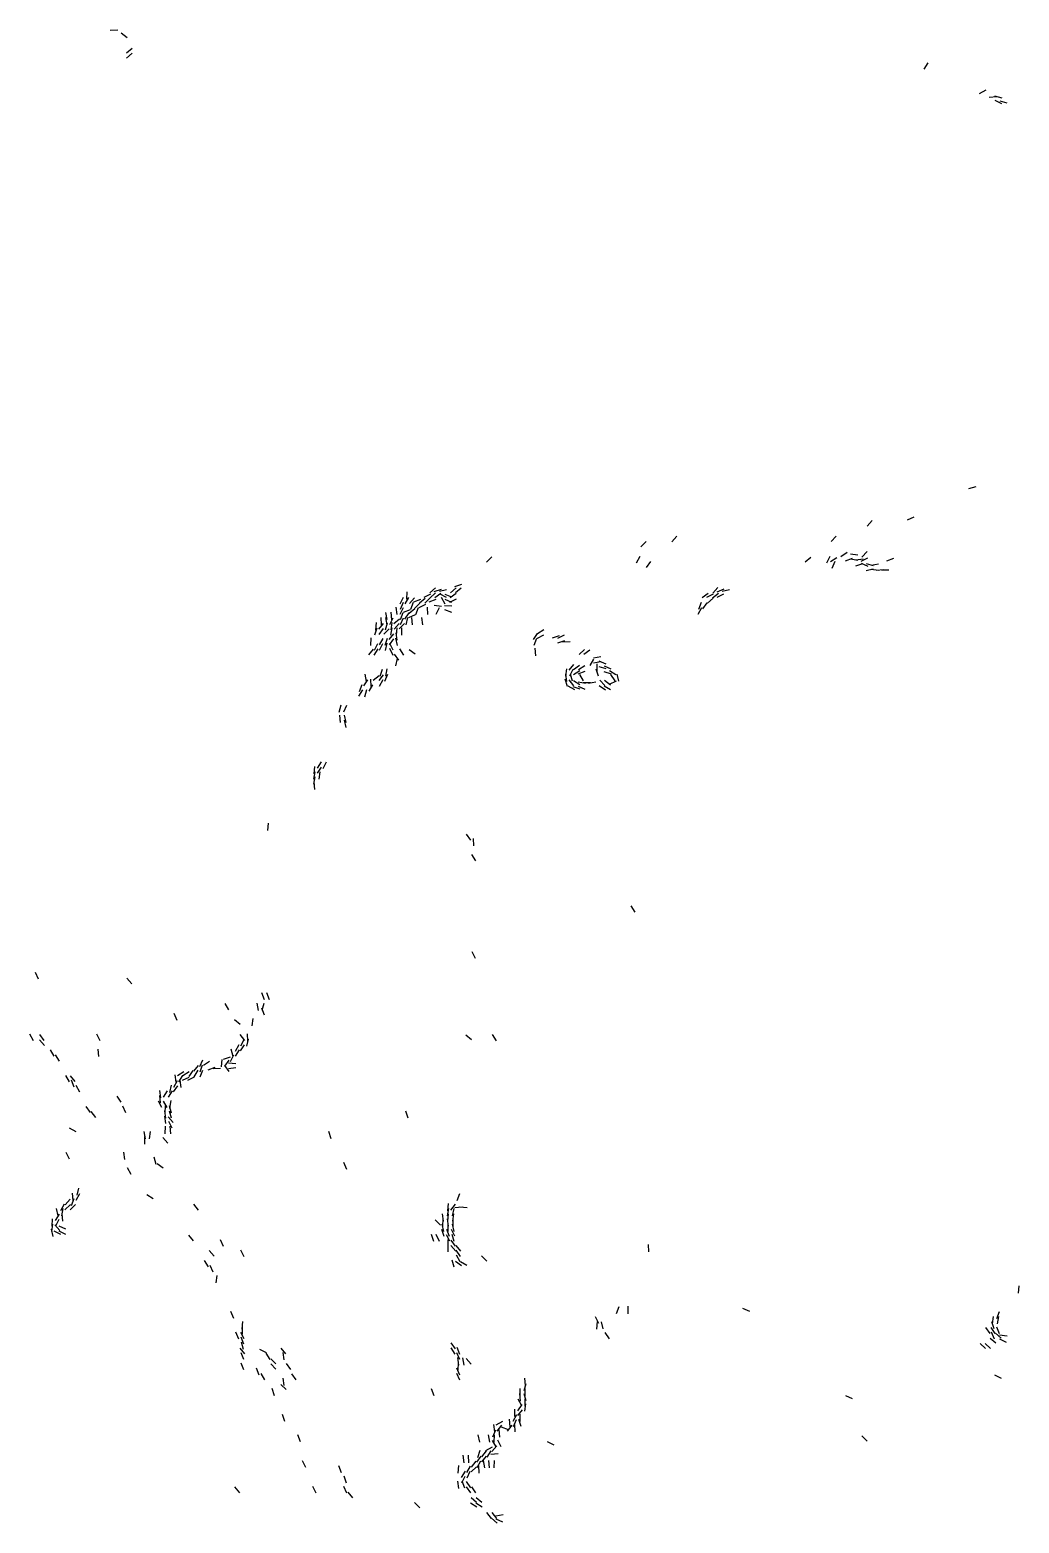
# Model space of a CAD drawing. Extents: x -664598 to -661481, y -979343 to -976126.
# Drawn here: x -663436 to -663051, y -979342 to -978761 of the extents above; entities that cross this region are included whole.
import ezdxf

# ---------------------------------------------------------------- set-up
doc = ezdxf.new("R2010")
doc.units = 0

msp = doc.modelspace()

# ---------------------------------------------------------------- linework, layer by layer
at = {"layer": 'CLIFF'}
for p, q in [((-663404.329, -978761.3), (-663401.431, -978761.18)), ((-663400.04, -978762.37), (-663397.72, -978764.11)), ((-663397.984, -978772.18), (-663395.776, -978770.3)), ((-663397.983, -978770.181), (-663395.777, -978768.299)), ((-663087.658, -978776.463), (-663086.102, -978774.017)), ((-663066.162, -978785.918), (-663063.598, -978784.562)), ((-663062.328, -978787.31), (-663059.432, -978787.17)), ((-663060.27, -978786.826), (-663057.49, -978787.654)), ((-663060.175, -978788.587), (-663057.585, -978789.893)), ((-663058.277, -978788.853), (-663055.483, -978789.627)), ((-663070.278, -978939.626), (-663067.482, -978938.854)), ((-663094.196, -978951.849), (-663091.564, -978950.631)), ((-663109.828, -978954.337), (-663107.932, -978952.143)), ((-663197.894, -978962.277), (-663195.866, -978960.203)), ((-663185.832, -978960.334), (-663183.928, -978958.146)), ((-663123.91, -978960.261), (-663121.85, -978958.219)), ((-663257.917, -978968.253), (-663255.843, -978966.227)), ((-663199.599, -978968.499), (-663198.161, -978965.981)), ((-663195.731, -978970.414), (-663194.029, -978968.066)), ((-663134.036, -978968.115), (-663131.724, -978966.365)), ((-663125.526, -978968.538), (-663124.234, -978965.942)), ((-663124.114, -978968.001), (-663121.646, -978966.479)), ((-663123.477, -978970.561), (-663122.283, -978967.919)), ((-663120.071, -978966.068), (-663117.689, -978964.412)), ((-663118.219, -978967.796), (-663115.541, -978966.684)), ((-663116.319, -978965.059), (-663113.441, -978965.421)), ((-663116.304, -978966.968), (-663113.456, -978967.512)), ((-663114.316, -978967.442), (-663111.444, -978967.038)), ((-663114.248, -978969.719), (-663111.512, -978968.761)), ((-663112.203, -978968.647), (-663109.557, -978969.833)), ((-663112.156, -978967.928), (-663109.604, -978966.552)), ((-663111.881, -978966.289), (-663109.879, -978964.191)), ((-663110.272, -978968.834), (-663107.488, -978969.646)), ((-663108.303, -978969.517), (-663105.457, -978968.963)), ((-663102.223, -978967.786), (-663099.537, -978966.694)), ((-663110.3, -978971.532), (-663107.46, -978970.948)), ((-663108.318, -978971.055), (-663105.442, -978971.425)), ((-663106.326, -978971.345), (-663103.434, -978971.135)), ((-663104.33, -978971.214), (-663101.43, -978971.266)), ((-663288.997, -978982.685), (-663288.763, -978979.795)), ((-663282.173, -978981.897), (-663279.587, -978980.583)), ((-663279.973, -978980.192), (-663277.787, -978978.288)), ((-663279.93, -978982.24), (-663277.83, -978980.24)), ((-663278.245, -978979.73), (-663275.515, -978978.75)), ((-663278.049, -978982.098), (-663275.711, -978980.382)), ((-663276.284, -978979.602), (-663273.476, -978978.878)), ((-663276.154, -978980.548), (-663273.606, -978981.932)), ((-663274.224, -978980.695), (-663271.536, -978981.785)), ((-663272.055, -978982.09), (-663269.705, -978980.39)), ((-663271.987, -978980.176), (-663269.773, -978978.304)), ((-663270.257, -978977.694), (-663267.503, -978976.786)), ((-663270.014, -978980.144), (-663267.746, -978978.336)), ((-663174.048, -978982.099), (-663171.712, -978980.381)), ((-663172.188, -978981.865), (-663169.572, -978980.615)), ((-663170.041, -978982.108), (-663167.719, -978980.372)), ((-663169.862, -978980.307), (-663167.898, -978978.173)), ((-663168.213, -978979.81), (-663165.547, -978978.67)), ((-663168.178, -978981.887), (-663165.582, -978980.593)), ((-663166.301, -978979.528), (-663163.459, -978978.952)), ((-663292.69, -978988.678), (-663293.07, -978985.802)), ((-663291.533, -978984.535), (-663290.227, -978981.945)), ((-663291.477, -978988.561), (-663290.283, -978985.919)), ((-663291.467, -978986.566), (-663290.293, -978983.914)), ((-663290.232, -978987.765), (-663287.528, -978986.715)), ((-663289.617, -978984.489), (-663288.143, -978981.991)), ((-663287.987, -978988.177), (-663285.773, -978986.303)), ((-663287.859, -978984.31), (-663285.901, -978982.17)), ((-663287.366, -978986.606), (-663286.394, -978983.874)), ((-663286.238, -978983.749), (-663283.522, -978982.731)), ((-663285.897, -978986.274), (-663283.863, -978984.206)), ((-663285.395, -978988.595), (-663284.365, -978985.885)), ((-663284.183, -978985.876), (-663281.577, -978984.604)), ((-663283.996, -978984.165), (-663281.764, -978982.315)), ((-663281.897, -978984.273), (-663279.863, -978982.207)), ((-663280.834, -978988.689), (-663280.926, -978985.791)), ((-663280.244, -978983.732), (-663277.516, -978982.748)), ((-663278.321, -978985.078), (-663275.439, -978985.402)), ((-663277.516, -978988.543), (-663276.244, -978985.937)), ((-663275.578, -978981.969), (-663274.182, -978984.511)), ((-663274.328, -978985.166), (-663271.432, -978985.314)), ((-663274.243, -978986.745), (-663271.517, -978987.735)), ((-663274.202, -978982.644), (-663271.558, -978983.836)), ((-663272.191, -978983.86), (-663269.569, -978982.62)), ((-663175.588, -978988.505), (-663174.172, -978985.975)), ((-663175.401, -978986.593), (-663174.359, -978983.887)), ((-663173.724, -978986.419), (-663172.036, -978984.061)), ((-663171.954, -978984.215), (-663169.806, -978982.265)), ((-663300.973, -978994.687), (-663300.787, -978991.793)), ((-663299.794, -978994.366), (-663297.966, -978992.114)), ((-663298.788, -978992.687), (-663298.972, -978989.793)), ((-663297.293, -978994.63), (-663296.467, -978991.85)), ((-663296.585, -978992.66), (-663297.175, -978989.82)), ((-663296.592, -978990.661), (-663297.168, -978987.819)), ((-663295.529, -978992.537), (-663294.231, -978989.943)), ((-663295.083, -978994.676), (-663294.677, -978991.804)), ((-663294.755, -978990.685), (-663295.005, -978987.795)), ((-663294.026, -978992.129), (-663291.734, -978990.351)), ((-663293.862, -978994.307), (-663291.898, -978992.173)), ((-663291.885, -978994.285), (-663289.875, -978992.195)), ((-663291.461, -978992.568), (-663290.299, -978989.912)), ((-663291.43, -978990.582), (-663290.33, -978987.898)), ((-663289.733, -978990.412), (-663288.027, -978988.068)), ((-663289.211, -978992.652), (-663288.549, -978989.828)), ((-663288.226, -978989.779), (-663285.534, -978988.701)), ((-663286.703, -978992.679), (-663287.057, -978989.801)), ((-663282.696, -978992.678), (-663283.064, -978989.802)), ((-663302.917, -979000.69), (-663302.843, -978997.79)), ((-663301.33, -978996.618), (-663300.43, -978993.862)), ((-663299.702, -978996.434), (-663298.058, -978994.046)), ((-663299.573, -979000.514), (-663298.187, -978997.966)), ((-663297.925, -978996.245), (-663295.835, -978994.235)), ((-663297.334, -979000.617), (-663296.426, -978997.863)), ((-663295.795, -978998.365), (-663293.965, -978996.115)), ((-663295.735, -979000.411), (-663294.025, -978998.069)), ((-663295.175, -978996.66), (-663294.585, -978993.82)), ((-663292.555, -979000.653), (-663293.205, -978997.827)), ((-663292.717, -978998.681), (-663293.043, -978995.799)), ((-663293.01, -978996.684), (-663292.75, -978993.796)), ((-663290.898, -978996.69), (-663290.862, -978993.79)), ((-663239.709, -978998.43), (-663238.051, -978996.05)), ((-663239.402, -979000.593), (-663238.358, -978997.887)), ((-663238.17, -978997.902), (-663235.59, -978996.578)), ((-663238.101, -978996.022), (-663235.659, -978994.458)), ((-663232.256, -978997.699), (-663229.504, -978996.781)), ((-663230.178, -978997.886), (-663227.582, -978996.594)), ((-663303.787, -979004.371), (-663301.973, -979002.109)), ((-663301.697, -979004.438), (-663300.063, -979002.042)), ((-663301.581, -979002.509), (-663300.179, -978999.971)), ((-663299.515, -979002.543), (-663298.245, -978999.937)), ((-663297.226, -979002.648), (-663296.534, -978999.832)), ((-663294.237, -979002.54), (-663295.523, -978999.94)), ((-663294.263, -979004.552), (-663295.497, -979001.928)), ((-663292.022, -979006.409), (-663293.738, -979004.071)), ((-663290.068, -979004.441), (-663291.692, -979002.039)), ((-663285.69, -979004.069), (-663288.07, -979002.411)), ((-663238.757, -979004.685), (-663239.003, -979001.795)), ((-663230.258, -978999.691), (-663227.502, -978998.789)), ((-663228.328, -978999.32), (-663225.432, -978999.16)), ((-663221.949, -979004.219), (-663219.811, -979002.261)), ((-663220.064, -979004.077), (-663217.696, -979002.403)), ((-663299.362, -979012.608), (-663298.398, -979009.872)), ((-663297.164, -979012.662), (-663296.596, -979009.818)), ((-663293.159, -979008.663), (-663292.601, -979005.817)), ((-663227.021, -979012.683), (-663226.739, -979009.797)), ((-663225.835, -979010.331), (-663223.925, -979008.149)), ((-663225.587, -979012.506), (-663224.173, -979009.974)), ((-663224.056, -979010.088), (-663221.704, -979008.392)), ((-663222.105, -979010.015), (-663219.655, -979008.465)), ((-663217.597, -979008.5), (-663216.163, -979005.98)), ((-663216.31, -979005.482), (-663213.45, -979004.998)), ((-663216.303, -979007.519), (-663213.457, -979006.961)), ((-663214.415, -979012.613), (-663215.345, -979009.867)), ((-663214.893, -979010.69), (-663214.867, -979007.79)), ((-663214.273, -979008.838), (-663211.487, -979009.642)), ((-663214.202, -979006.643), (-663211.558, -979007.837)), ((-663212.21, -979008.662), (-663209.55, -979009.818)), ((-663307.378, -979018.602), (-663306.382, -979015.878)), ((-663305.67, -979016.456), (-663304.09, -979014.024)), ((-663304.667, -979014.674), (-663305.093, -979011.806)), ((-663302.869, -979016.69), (-663302.891, -979013.79)), ((-663302.011, -979014.147), (-663299.749, -979012.333)), ((-663299.756, -979014.395), (-663298.004, -979012.085)), ((-663299.63, -979016.481), (-663298.13, -979013.999)), ((-663297.446, -979014.575), (-663296.314, -979011.905)), ((-663226.449, -979016.624), (-663227.311, -979013.856)), ((-663226.642, -979014.67), (-663227.118, -979011.81)), ((-663223.944, -979016.347), (-663225.816, -979014.133)), ((-663224.521, -979014.645), (-663225.239, -979011.835)), ((-663224.111, -979012.006), (-663221.649, -979010.474)), ((-663221.666, -979016.034), (-663224.094, -979014.446)), ((-663219.444, -979015.443), (-663222.316, -979015.037)), ((-663222.238, -979011.747), (-663219.522, -979010.733)), ((-663220.186, -979014.513), (-663221.574, -979011.967)), ((-663217.431, -979015.193), (-663220.329, -979015.287)), ((-663215.451, -979014.992), (-663218.309, -979015.488)), ((-663211.88, -979016.29), (-663213.88, -979014.19)), ((-663212.259, -979010.79), (-663209.501, -979011.69)), ((-663209.741, -979016.137), (-663212.019, -979014.343)), ((-663207.565, -979014.63), (-663210.195, -979015.85)), ((-663210.094, -979010.447), (-663207.666, -979012.033)), ((-663209.69, -979012.038), (-663208.07, -979014.442)), ((-663207.199, -979011.826), (-663206.561, -979014.654)), ((-663307.659, -979020.463), (-663306.101, -979018.017)), ((-663305.294, -979020.63), (-663304.466, -979017.85)), ((-663303.592, -979018.503), (-663302.168, -979015.977)), ((-663223.643, -979017.997), (-663226.117, -979016.483)), ((-663221.49, -979017.653), (-663224.27, -979016.827)), ((-663219.546, -979017.807), (-663222.214, -979016.673)), ((-663211.69, -979018.069), (-663214.07, -979016.411)), ((-663209.646, -979018.002), (-663212.114, -979016.478)), ((-663315.253, -979026.641), (-663314.507, -979023.839)), ((-663313.413, -979026.588), (-663312.347, -979023.892)), ((-663314.696, -979030.678), (-663315.064, -979027.802)), ((-663312.559, -979030.654), (-663313.201, -979027.826)), ((-663312.577, -979032.658), (-663313.183, -979029.822)), ((-663325.145, -979052.666), (-663324.615, -979049.814)), ((-663324.984, -979050.686), (-663324.776, -979047.794)), ((-663323.683, -979050.447), (-663322.077, -979048.033)), ((-663323.657, -979048.464), (-663322.103, -979046.016)), ((-663323.097, -979052.674), (-663322.663, -979049.806)), ((-663321.509, -979048.547), (-663320.251, -979045.933)), ((-663325.108, -979054.672), (-663324.652, -979051.808)), ((-663324.757, -979056.685), (-663325.003, -979053.795)), ((-663343.032, -979072.682), (-663342.728, -979069.798)), ((-663264.025, -979076.411), (-663265.735, -979074.069)), ((-663262.816, -979078.689), (-663262.944, -979075.791)), ((-663262.098, -979084.461), (-663263.662, -979082.019)), ((-663200.105, -979104.466), (-663201.655, -979102.014)), ((-663262.2, -979122.521), (-663263.56, -979119.959)), ((-663432.291, -979130.565), (-663433.469, -979127.915)), ((-663395.928, -979132.334), (-663397.832, -979130.146)), ((-663344.378, -979138.6), (-663345.382, -979135.88)), ((-663342.383, -979138.602), (-663343.377, -979135.878)), ((-663358.159, -979142.498), (-663359.601, -979139.982)), ((-663346.617, -979142.666), (-663347.143, -979139.814)), ((-663344.367, -979144.596), (-663345.393, -979141.884)), ((-663345.273, -979142.636), (-663344.487, -979139.844)), ((-663378.33, -979146.581), (-663379.43, -979143.899)), ((-663353.751, -979148.15), (-663356.009, -979146.33)), ((-663349.062, -979148.679), (-663348.698, -979145.801)), ((-663434.162, -979154.5), (-663435.598, -979151.98)), ((-663429.931, -979156.337), (-663431.829, -979154.143)), ((-663430.024, -979154.411), (-663431.736, -979152.069)), ((-663408.21, -979154.526), (-663409.55, -979151.954)), ((-663351.946, -979154.349), (-663353.814, -979152.131)), ((-663353.569, -979156.516), (-663352.191, -979153.964)), ((-663351.208, -979156.652), (-663350.552, -979153.828)), ((-663350.855, -979154.69), (-663350.905, -979151.79)), ((-663263.742, -979154.139), (-663266.018, -979152.341)), ((-663254.117, -979154.473), (-663255.643, -979152.007)), ((-663426.157, -979160.497), (-663427.603, -979157.983)), ((-663424.069, -979162.442), (-663425.691, -979160.038)), ((-663408.747, -979160.684), (-663409.013, -979157.796)), ((-663360.255, -979161.701), (-663357.505, -979160.779)), ((-663357.542, -979162.53), (-663356.218, -979159.95)), ((-663356.525, -979160.646), (-663357.235, -979157.834)), ((-663355.654, -979160.466), (-663354.106, -979158.014)), ((-663355.596, -979158.501), (-663354.164, -979155.979)), ((-663353.674, -979158.453), (-663352.086, -979156.027)), ((-663378.115, -979168), (-663375.645, -979166.48)), ((-663376.081, -979168.053), (-663373.679, -979166.427)), ((-663373.657, -979168.464), (-663372.103, -979166.016)), ((-663371.804, -979166.357), (-663369.956, -979164.123)), ((-663371.639, -979168.476), (-663370.121, -979166.004)), ((-663369.476, -979164.562), (-663368.284, -979161.918)), ((-663369.4, -979168.593), (-663368.36, -979165.887)), ((-663369.356, -979166.61), (-663368.404, -979163.87)), ((-663368.096, -979164.029), (-663365.664, -979162.451)), ((-663366.234, -979165.758), (-663363.526, -979164.722)), ((-663364.329, -979165.292), (-663361.431, -979165.188)), ((-663360.999, -979164.685), (-663360.761, -979161.795)), ((-663358.016, -979166.405), (-663359.744, -979164.075)), ((-663359.698, -979164.437), (-663358.062, -979162.043)), ((-663358.319, -979163.066), (-663355.441, -979163.414)), ((-663355.445, -979165.032), (-663358.315, -979165.448)), ((-663420.205, -979170.523), (-663421.555, -979167.957)), ((-663417.961, -979170.362), (-663419.799, -979168.118)), ((-663418.356, -979172.592), (-663419.404, -979169.888)), ((-663416.189, -979174.515), (-663417.571, -979171.965)), ((-663381.206, -979174.653), (-663380.554, -979171.827)), ((-663379.701, -979174.435), (-663378.059, -979172.045)), ((-663379.572, -979172.514), (-663378.188, -979169.966)), ((-663378.641, -979170.67), (-663379.119, -979167.81)), ((-663377.608, -979170.494), (-663376.152, -979167.986)), ((-663376.685, -979172.677), (-663377.075, -979169.803)), ((-663376.189, -979169.863), (-663373.571, -979168.617)), ((-663374.178, -979169.887), (-663371.582, -979168.593)), ((-663400.081, -979178.45), (-663401.679, -979176.03)), ((-663384.2, -979180.52), (-663385.56, -979177.96)), ((-663384.68, -979176.676), (-663385.08, -979173.804)), ((-663384.736, -979178.683), (-663385.024, -979175.797)), ((-663383.665, -979176.459), (-663382.095, -979174.021)), ((-663382.143, -979180.489), (-663383.617, -979177.991)), ((-663381.698, -979176.438), (-663380.062, -979174.042)), ((-663381.117, -979180.67), (-663380.643, -979177.81)), ((-663412.07, -979182.443), (-663413.69, -979180.037)), ((-663409.999, -979184.392), (-663411.761, -979182.088)), ((-663398.32, -979182.577), (-663399.44, -979179.903)), ((-663382.663, -979184.674), (-663383.097, -979181.806)), ((-663382.664, -979186.674), (-663383.096, -979183.806)), ((-663382.917, -979182.69), (-663382.843, -979179.79)), ((-663379.913, -979186.32), (-663381.847, -979184.16)), ((-663380.433, -979184.619), (-663381.327, -979181.861)), ((-663380.459, -979182.628), (-663381.301, -979179.852)), ((-663288.457, -979184.627), (-663289.303, -979181.853)), ((-663417.63, -979189.975), (-663420.13, -979188.505)), ((-663390.574, -979192.657), (-663391.186, -979189.823)), ((-663389.107, -979192.672), (-663388.653, -979189.808)), ((-663382.968, -979190.687), (-663382.792, -979187.793)), ((-663380.18, -979188.51), (-663381.58, -979185.97)), ((-663380.796, -979190.688), (-663380.964, -979187.792)), ((-663318.44, -979192.622), (-663319.32, -979189.858)), ((-663390.874, -979194.69), (-663390.886, -979191.79)), ((-663381.938, -979194.343), (-663383.822, -979192.137)), ((-663420.226, -979200.534), (-663421.534, -979197.946)), ((-663398.666, -979200.674), (-663399.094, -979197.806)), ((-663386.485, -979202.635), (-663387.275, -979199.845)), ((-663396.185, -979206.512), (-663397.575, -979203.968)), ((-663383.738, -979204.134), (-663386.022, -979202.346)), ((-663312.251, -979204.547), (-663313.509, -979201.933)), ((-663417.237, -979214.645), (-663416.523, -979211.835)), ((-663423.572, -979220.514), (-663422.188, -979217.966)), ((-663421.935, -979220.235), (-663419.825, -979218.245)), ((-663421.815, -979218.348), (-663419.945, -979216.132)), ((-663419.918, -979220.252), (-663417.842, -979218.228)), ((-663419.35, -979218.612), (-663418.41, -979215.868)), ((-663418.78, -979216.687), (-663418.98, -979213.793)), ((-663417.571, -979216.515), (-663416.189, -979213.965)), ((-663387.676, -979216.048), (-663390.084, -979214.432)), ((-663369.997, -979220.39), (-663371.763, -979218.09)), ((-663272.991, -979220.686), (-663272.769, -979217.794)), ((-663271.765, -979220.389), (-663269.995, -979218.091)), ((-663270.321, -979219.405), (-663267.439, -979219.075)), ((-663269.392, -979216.596), (-663268.368, -979213.884)), ((-663268.324, -979219.11), (-663265.436, -979219.37)), ((-663426.945, -979226.689), (-663426.815, -979223.791)), ((-663425.64, -979224.475), (-663424.12, -979222.005)), ((-663425.535, -979226.534), (-663424.225, -979223.946)), ((-663424.579, -979222.658), (-663425.181, -979219.822)), ((-663423.148, -979222.665), (-663422.612, -979219.815)), ((-663422.774, -979224.686), (-663422.986, -979221.794)), ((-663275.866, -979226.276), (-663277.894, -979224.204)), ((-663274.649, -979224.671), (-663275.111, -979221.809)), ((-663274.894, -979226.69), (-663274.866, -979223.79)), ((-663273.115, -979222.671), (-663272.645, -979219.809)), ((-663272.701, -979226.679), (-663273.059, -979223.801)), ((-663273.026, -979224.683), (-663272.734, -979221.797)), ((-663271.201, -979222.654), (-663270.559, -979219.826)), ((-663271.106, -979224.672), (-663270.654, -979221.808)), ((-663270.907, -979226.69), (-663270.853, -979223.79)), ((-663426.517, -979230.644), (-663427.243, -979227.836)), ((-663427.084, -979228.676), (-663426.676, -979225.804)), ((-663423.573, -979229.869), (-663426.187, -979228.611)), ((-663423.937, -979228.341), (-663425.823, -979226.139)), ((-663421.548, -979227.814), (-663424.212, -979226.666)), ((-663421.578, -979229.878), (-663424.182, -979228.602)), ((-663371.966, -979232.365), (-663373.794, -979230.115)), ((-663278.421, -979232.616), (-663279.339, -979229.864)), ((-663276.263, -979232.552), (-663277.497, -979229.928)), ((-663274.379, -979230.601), (-663275.381, -979227.879)), ((-663274.605, -979228.664), (-663275.155, -979225.816)), ((-663272.216, -979232.529), (-663273.544, -979229.951)), ((-663272.381, -979230.602), (-663273.379, -979227.878)), ((-663272.87, -979228.69), (-663272.89, -979225.79)), ((-663270.222, -979230.532), (-663271.538, -979227.948)), ((-663270.492, -979232.637), (-663271.268, -979229.843)), ((-663270.571, -979228.657), (-663271.189, -979225.823)), ((-663363.903, -979238.311), (-663365.857, -979236.169)), ((-663360.286, -979234.563), (-663361.474, -979231.917)), ((-663352.263, -979238.552), (-663353.497, -979235.928)), ((-663272.926, -979236.689), (-663272.834, -979233.791)), ((-663272.88, -979234.69), (-663272.88, -979231.79)), ((-663269.91, -979236.318), (-663271.85, -979234.162)), ((-663270.056, -979234.433), (-663271.704, -979232.047)), ((-663267.967, -979236.366), (-663269.793, -979234.114)), ((-663268.059, -979238.435), (-663269.701, -979236.045)), ((-663194.835, -979236.689), (-663194.925, -979233.791)), ((-663366.133, -979242.483), (-663367.627, -979239.997)), ((-663364.266, -979244.553), (-663365.494, -979241.927)), ((-663270.473, -979242.632), (-663271.287, -979239.848)), ((-663267.725, -979242.117), (-663270.035, -979240.363)), ((-663268.147, -979240.491), (-663269.613, -979237.989)), ((-663265.641, -979241.993), (-663268.119, -979240.487)), ((-663257.855, -979240.265), (-663259.905, -979238.215)), ((-663363.062, -979248.679), (-663362.698, -979245.801)), ((-663051.027, -979252.682), (-663050.733, -979249.798)), ((-663356.311, -979262.574), (-663357.449, -979259.906)), ((-663207.368, -979260.606), (-663206.392, -979257.874)), ((-663202.88, -979260.69), (-663202.88, -979257.79)), ((-663155.548, -979259.812), (-663158.212, -979258.668)), ((-663059.418, -979262.587), (-663058.342, -979259.893)), ((-663352.956, -979266.688), (-663352.804, -979263.792)), ((-663214.268, -979264.555), (-663215.492, -979261.925)), ((-663215.025, -979266.683), (-663214.735, -979263.797)), ((-663212.525, -979266.646), (-663213.235, -979263.834)), ((-663060.426, -979266.617), (-663061.334, -979263.863)), ((-663061.068, -979264.678), (-663060.692, -979261.802)), ((-663059.172, -979264.66), (-663058.588, -979261.82)), ((-663354.337, -979270.585), (-663355.423, -979267.895)), ((-663352.193, -979270.517), (-663353.567, -979267.963)), ((-663352.345, -979272.588), (-663353.415, -979269.892)), ((-663352.88, -979268.69), (-663352.88, -979265.79)), ((-663210.033, -979270.417), (-663211.727, -979268.063)), ((-663062.022, -979268.409), (-663063.738, -979266.071)), ((-663059.753, -979272.153), (-663062.007, -979270.327)), ((-663060.096, -979268.46), (-663061.664, -979266.02)), ((-663060.315, -979270.576), (-663061.445, -979267.904)), ((-663057.783, -979270.188), (-663059.977, -979268.292)), ((-663058.322, -979268.578), (-663059.438, -979265.902)), ((-663055.437, -979269.384), (-663058.323, -979269.096)), ((-663055.584, -979271.89), (-663058.176, -979270.59)), ((-663351.972, -979276.371), (-663353.788, -979274.109)), ((-663352.335, -979278.584), (-663353.425, -979275.896)), ((-663352.525, -979274.646), (-663353.235, -979271.834)), ((-663343.578, -979275.878), (-663346.182, -979274.602)), ((-663342.1, -979278.462), (-663343.66, -979276.018)), ((-663335.955, -979276.357), (-663337.805, -979274.123)), ((-663336.689, -979278.677), (-663337.071, -979275.803)), ((-663270.018, -979274.406), (-663271.742, -979272.074)), ((-663270.109, -979276.468), (-663271.651, -979274.012)), ((-663268.263, -979278.552), (-663269.497, -979275.928)), ((-663268.383, -979276.602), (-663269.377, -979273.878)), ((-663063.825, -979274.235), (-663065.935, -979272.245)), ((-663061.836, -979274.246), (-663063.924, -979272.234)), ((-663352.364, -979282.595), (-663353.396, -979279.885)), ((-663346.344, -979284.587), (-663347.416, -979281.893)), ((-663339.854, -979280.264), (-663341.906, -979278.216)), ((-663339.917, -979282.324), (-663341.843, -979280.156)), ((-663334.007, -979282.398), (-663335.753, -979280.082)), ((-663268.268, -979284.554), (-663269.492, -979281.926)), ((-663268.662, -979280.674), (-663269.098, -979277.806)), ((-663268.948, -979282.688), (-663268.812, -979279.792)), ((-663266.618, -979280.666), (-663267.142, -979277.814)), ((-663263.88, -979280.29), (-663265.88, -979278.19)), ((-663344.138, -979286.486), (-663345.622, -979283.994)), ((-663335.83, -979290.24), (-663337.93, -979288.24)), ((-663336.7, -979288.679), (-663337.06, -979285.801)), ((-663332.016, -979286.404), (-663333.744, -979284.076)), ((-663268.279, -979286.56), (-663269.481, -979283.92)), ((-663243.255, -979290.641), (-663242.505, -979287.839)), ((-663242.715, -979288.681), (-663243.045, -979285.799)), ((-663057.604, -979285.928), (-663060.156, -979284.552)), ((-663340.447, -979292.624), (-663341.313, -979289.856)), ((-663278.37, -979292.597), (-663279.39, -979289.883)), ((-663244.14, -979296.487), (-663245.62, -979293.993)), ((-663244.732, -979294.682), (-663245.028, -979291.798)), ((-663244.877, -979292.69), (-663244.883, -979289.79)), ((-663242.482, -979294.634), (-663243.278, -979291.846)), ((-663242.908, -979296.69), (-663242.852, -979293.79)), ((-663242.876, -979292.69), (-663242.884, -979289.79)), ((-663115.564, -979293.85), (-663118.196, -979292.63)), ((-663336.447, -979302.624), (-663337.313, -979299.856)), ((-663247.569, -979302.516), (-663246.191, -979299.964)), ((-663246.864, -979300.69), (-663246.896, -979297.79)), ((-663245.785, -979300.373), (-663243.975, -979298.107)), ((-663245.697, -979298.438), (-663244.063, -979296.042)), ((-663244.882, -979302.69), (-663244.878, -979299.79)), ((-663243.094, -979298.674), (-663242.666, -979295.806)), ((-663255.488, -979308.556), (-663254.272, -979305.924)), ((-663254.693, -979306.678), (-663255.067, -979303.802)), ((-663254.157, -979303.926), (-663251.603, -979302.554)), ((-663253.812, -979306.351), (-663251.948, -979304.129)), ((-663252.751, -979308.684), (-663253.009, -979305.796)), ((-663252.22, -979304.687), (-663249.54, -979305.793)), ((-663249.771, -979306.384), (-663247.989, -979304.096)), ((-663248.724, -979304.682), (-663249.036, -979301.798)), ((-663247.473, -979304.563), (-663246.287, -979301.917)), ((-663246.789, -979306.687), (-663246.971, -979303.793)), ((-663244.415, -979304.613), (-663245.345, -979301.867)), ((-663330.371, -979310.598), (-663331.389, -979307.882)), ((-663260.523, -979310.645), (-663261.237, -979307.835)), ((-663256.647, -979310.671), (-663257.113, -979307.809)), ((-663255.826, -979314.339), (-663253.934, -979312.141)), ((-663254.156, -979312.496), (-663255.604, -979309.984)), ((-663254.931, -979310.689), (-663254.829, -979307.791)), ((-663252.284, -979312.562), (-663253.476, -979309.918)), ((-663231.582, -979311.886), (-663234.178, -979310.594)), ((-663109.838, -979310.248), (-663111.922, -979308.232)), ((-663328.199, -979320.52), (-663329.561, -979317.96)), ((-663266.671, -979318.675), (-663267.089, -979315.805)), ((-663264.774, -979318.686), (-663264.986, -979315.794)), ((-663261.735, -979318.411), (-663260.025, -979316.069)), ((-663261.6, -979320.499), (-663260.16, -979317.981)), ((-663261.291, -979316.631), (-663260.469, -979313.849)), ((-663259.813, -979318.35), (-663257.947, -979316.13)), ((-663259.766, -979316.388), (-663257.994, -979314.092)), ((-663258.642, -979320.67), (-663259.118, -979317.81)), ((-663258.148, -979313.943), (-663255.612, -979312.537)), ((-663257.654, -979316.466), (-663256.106, -979314.014)), ((-663256.75, -979320.684), (-663257.01, -979317.796)), ((-663256.325, -979315.357), (-663253.435, -979315.123)), ((-663254.969, -979320.687), (-663254.791, -979317.793)), ((-663314.373, -979322.598), (-663315.387, -979319.882)), ((-663269.002, -979322.685), (-663268.758, -979319.795)), ((-663267.621, -979324.486), (-663266.139, -979321.994)), ((-663265.57, -979322.515), (-663264.19, -979319.965)), ((-663265.502, -979324.55), (-663264.258, -979321.93)), ((-663263.938, -979322.232), (-663261.822, -979320.248)), ((-663263.779, -979320.378), (-663261.981, -979318.102)), ((-663260.82, -979322.689), (-663260.94, -979319.791)), ((-663353.958, -979330.359), (-663355.802, -979328.121)), ((-663324.202, -979330.522), (-663325.558, -979327.958)), ((-663312.286, -979330.563), (-663313.474, -979327.917)), ((-663312.418, -979326.615), (-663313.342, -979323.865)), ((-663268.648, -979328.671), (-663269.112, -979325.809)), ((-663267.494, -979326.554), (-663266.266, -979323.926)), ((-663266.396, -979328.607), (-663267.364, -979325.873)), ((-663264.013, -979330.402), (-663265.747, -979328.078)), ((-663264.063, -979328.438), (-663265.697, -979326.042)), ((-663262.068, -979330.442), (-663263.692, -979328.038)), ((-663309.981, -979332.377), (-663311.779, -979330.103)), ((-663283.859, -979336.27), (-663285.901, -979334.21)), ((-663261.65, -979336.008), (-663264.11, -979334.472)), ((-663261.793, -979334.199), (-663263.967, -979332.281)), ((-663259.67, -979336.038), (-663262.09, -979334.442)), ((-663259.73, -979334.123), (-663262.03, -979332.357)), ((-663255.98, -979340.377), (-663257.78, -979338.103)), ((-663253.783, -979342.188), (-663255.977, -979340.292)), ((-663253.973, -979340.371), (-663255.787, -979338.109)), ((-663251.449, -979339.009), (-663254.311, -979339.471)), ((-663251.541, -979341.796), (-663254.219, -979340.684))]:
    msp.add_line(p, q, dxfattribs=at)

doc.saveas('drawing.dxf')
